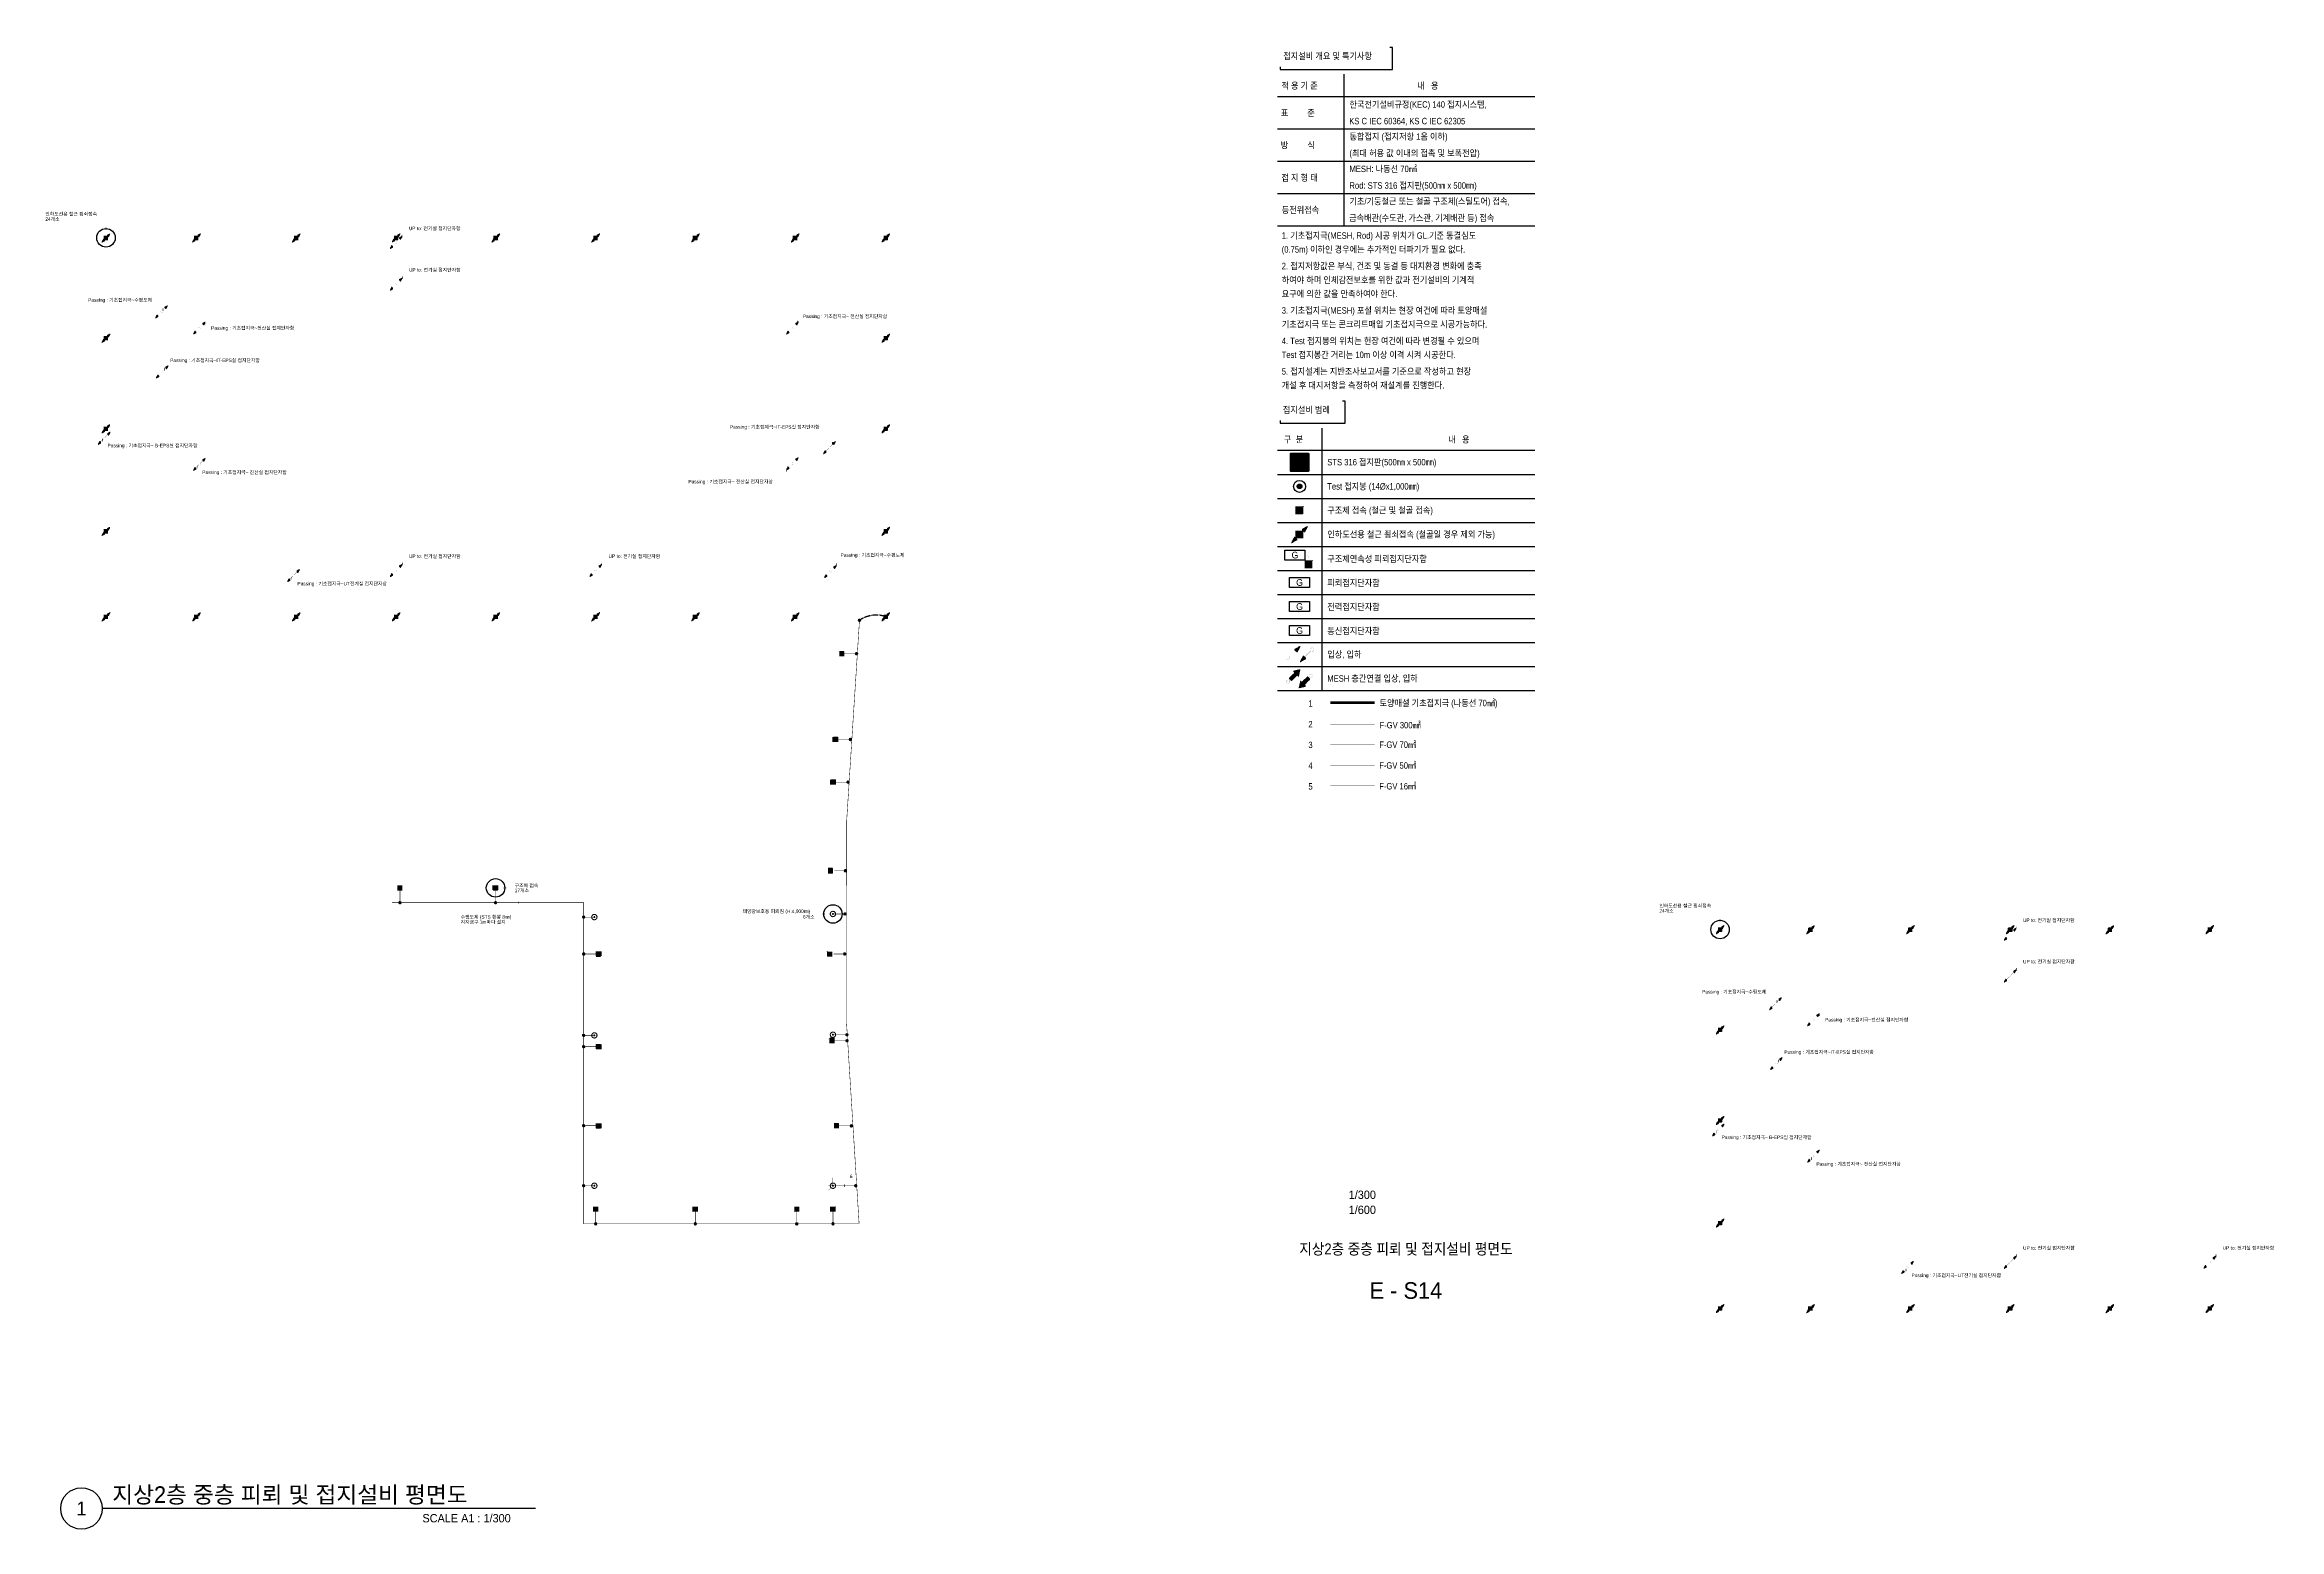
# Model space of a CAD drawing. Header units: millimetres. Extents: x 81900 to 502050, y -708375 to 1238700.
# Drawn here: x 85922 to 327779, y 8850 to 169500 of the extents above; entities that cross this region are included whole.
import ezdxf
from ezdxf.enums import TextEntityAlignment as Align

# ---------------------------------------------------------------- set-up
doc = ezdxf.new("R2010")
doc.units = ezdxf.units.MM
doc.header["$LTSCALE"] = 150
doc.set_wipeout_variables(frame=1)
for name, pattern in [('AM_ISO09W050', [22.5, 12, -1.5, 3, -1.5, 3, -1.5]), ('C2', [18.5, 13.5, -2, 1, -2]), ('HID', [2.3, 1.5, -0.8]), ('HIDDEN', [0.375, 0.25, -0.125])]:
    doc.linetypes.add(name, pattern=pattern)
doc.layers.get('0').update_dxf_attribs({"lineweight": 0})
for name, color, linetype in [('------99 Grounding and Lightning', 3, 'Continuous'), ('------99 Grounding and Lightning_Roof', 2, 'Continuous'), ('------99 Grounding_Grounding Terminal Board_E', 3, 'Continuous'), ('------99 Grounding_Grounding Terminal Board_T', 2, 'Continuous'), ('------99 Grounding_Mesh', 6, 'Continuous'), ('-----09 E-WIRE-GV', 2, 'Continuous'), ('-----20 General Symbol', 3, 'Continuous'), ('-----29 Cable Schedule', 1, 'Continuous'), ('-----29 Indicator', 1, 'Continuous'), ('-----30 Text', 2, 'Continuous'), ('-----41 Drawing Title', 2, 'Continuous'), ('-----42 Drawing Number', 2, 'Continuous'), ('-----43 Drawing Scale', 3, 'Continuous')]:
    doc.layers.add(name, color=color, linetype=linetype)
doc.styles.add('ELEC', font='')
doc.styles.get('ELEC').set_extended_font_data('Dotum')
pattern_1 = [(180, (845852.563, 610254.6404), (-1e-14, -6.25), [])]

# ---------------------------------------------------------------- blocks, each defined once
blk = doc.blocks.new('구조체접속')
h = blk.add_hatch()
h.set_pattern_fill('ANGLE', color=1, scale=200)
h.set_pattern_definition([(0, (0, 0), (0, 55), [40, -15]), (90, (0, 0), (-55, 3e-15), [40, -15])])
h.paths.add_polyline_path([(168, 168), (-168, 168), (-168, -168), (168, -168)])
at = {"color": 1}
for p, q in [((166, 168), (168, 166)), ((-168, -166), (-166, -168))]:
    blk.add_line(p, q, dxfattribs=at)
at = {"color": 1, "const_width": 2}
blk.add_lwpolyline([(168, 168), (-168, 168), (-168, -168), (168, -168)], close=True, dxfattribs=at)
blk = doc.blocks.new("'인하도선용 수직철근 또는 철골")
h = blk.add_hatch()
h.set_pattern_fill('ANSI31', color=256, scale=50, angle=135)
h.set_pattern_definition(pattern_1)
h.paths.add_polyline_path([(291, 293), (180, 89), (88, 181)])
h = blk.add_hatch()
h.set_pattern_fill('ANSI31', color=256, scale=50, angle=135)
h.set_pattern_definition(pattern_1)
h.paths.add_polyline_path([(-291, -293), (-180, -89), (-88, -181)])
at = {"const_width": 3.93}
for points in [[(293, 293), (181, 88), (88, 181), (293, 293)], [(-293, -293), (-181, -88), (-88, -181), (-293, -293)]]:
    blk.add_lwpolyline(points, dxfattribs=at)
at = {"xscale": 0.8, "yscale": 0.8, "zscale": 0.8}
blk.add_blockref('구조체접속', (0, 0), dxfattribs=at)
blk = doc.blocks.new('입상입하1')
h = blk.add_hatch()
h.set_pattern_fill('ANSI31', color=256, scale=50, angle=135)
h.set_pattern_definition([(180, (845993.8846, 610394.13), (-1e-14, -6.25), [])])
h.paths.add_polyline_path([(432, 432), (321, 228), (229, 321)])
at = {"const_width": 3.93}
blk.add_lwpolyline([(0, 61, -1), (0, -61, -1), (0, 61)], format="xyb", dxfattribs=at)
for points in [[(43, 43), (275, 275)], [(434, 433), (322, 227), (229, 321), (434, 433)]]:
    blk.add_lwpolyline(points, dxfattribs=at)
blk = doc.blocks.new('접속점 (본딩)')
h = blk.add_hatch(color=256)
h.dxf.hatch_style = 1
h.paths.add_polyline_path([(125, 0, 1), (-125, 0, 1)])
at = {"const_width": 2}
for points in [[(125, 0, 1), (-125, 0)], [(125, 0, -1), (-125, 0)]]:
    blk.add_lwpolyline(points, format="xyb", dxfattribs=at)
blk = doc.blocks.new('피뢰침')
h = blk.add_hatch(color=256)
h.dxf.hatch_style = 1
h.paths.add_polyline_path([(-231, 0, 1), (231, 0, 1)])
h.paths.add_polyline_path([(155, 0, -1), (-155, 0, -1)], flags=16)
h.paths.add_polyline_path([(74, 0, -1), (-74, 0, -1)], flags=0)
h = blk.add_hatch(color=256)
h.dxf.hatch_style = 1
h.paths.add_polyline_path([(74, 0, 1), (-74, 0, 1)])
at = {"const_width": 2}
for points in [[(231, 0, 1), (-231, 0)], [(-231, 0, 1), (231, 0)], [(155, 0, 1), (-155, 0)], [(-155, 0, 1), (155, 0)], [(74, 0, 1), (-74, 0)], [(-74, 0, 1), (74, 0)]]:
    blk.add_lwpolyline(points, format="xyb", dxfattribs=at)
for points in [[(0, 231), (0, 461)], [(-163, -163), (-326, -326)], [(163, -163), (326, -326)]]:
    blk.add_lwpolyline(points, dxfattribs=at)
blk = doc.blocks.new('STS 316 접지판')
blk.add_wipeout([(-254, -276), (-270, -270), (-276, -254), (-276, 254), (-270, 270), (-254, 276), (254, 276), (270, 270), (276, 254), (276, -254), (270, -270), (254, -276)])
h = blk.add_hatch(color=256)
h.dxf.hatch_style = 1
h.set_gradient(color1=(132, 132, 132), color2=(214, 214, 214), tint=1, name='SPHERICAL')
edge = h.paths.add_edge_path()
edge.add_line((-254, 276), (254, 276))
edge.add_arc((254, 254), 22.1, 0, 90, ccw=False)
edge.add_line((276, 254), (276, -254))
edge.add_arc((254, -254), 22.1, 270, 360, ccw=False)
edge.add_line((254, -276), (-254, -276))
edge.add_arc((-254, -254), 22.1, 180, 270, ccw=False)
edge.add_line((-276, -254), (-276, 254))
edge.add_arc((-254, 254), 22.1, 90, 180, ccw=False)
h.paths.add_polyline_path([(-169, 221), (169, 221, -0.668179), (173, 212), (-165, 212, -1.496606)], flags=16)
h.paths.add_polyline_path([(221, 169), (221, -169, -0.668179), (212, -173), (212, 165, -1.496606)], flags=16)
h.paths.add_polyline_path([(-173, -212), (165, -212, -1.496606), (169, -221), (-169, -221, -0.668179)], flags=16)
h.paths.add_polyline_path([(-221, 169, 0.022626), (-52, 0, 1.473564), (-43, 4, 0.045564)], flags=16)
h = blk.add_hatch(color=256)
h.set_gradient(color1=(255, 255, 255), tint=1, name='SPHERICAL')
edge = h.paths.add_edge_path()
edge.add_arc((-232, 232), 22.1, 0, 360)
edge = h.paths.add_edge_path()
edge.add_arc((-78, 249), 16.6, 0, 360)
edge = h.paths.add_edge_path()
edge.add_arc((78, 249), 16.6, 0, 360)
edge = h.paths.add_edge_path()
edge.add_arc((232, 232), 22.1, 0, 360)
edge = h.paths.add_edge_path()
edge.add_arc((249, -77), 16.6, 0, 360)
edge = h.paths.add_edge_path()
edge.add_arc((249, 77), 16.6, 0, 360)
edge = h.paths.add_edge_path()
edge.add_arc((-78, -249), 16.6, 0, 360)
edge = h.paths.add_edge_path()
edge.add_arc((78, -249), 16.6, 0, 360)
edge = h.paths.add_edge_path()
edge.add_arc((232, -232), 22.1, 0, 360)
edge = h.paths.add_edge_path()
edge.add_arc((-232, -232), 22.1, 0, 360)
edge = h.paths.add_edge_path()
edge.add_arc((-249, -77), 16.6, 0, 360)
edge = h.paths.add_edge_path()
edge.add_arc((-249, 77), 16.6, 0, 360)
edge = h.paths.add_edge_path()
edge.add_arc((0, 0), 22.1, 0, 360)
h = blk.add_hatch(color=256)
h.set_gradient(color1=(255, 255, 255), tint=1, name='SPHERICAL')
edge = h.paths.add_edge_path()
edge.add_arc((-249, -77), 16.6, 0, 360)
edge = h.paths.add_edge_path()
edge.add_arc((-249, 77), 16.6, 0, 360)
edge = h.paths.add_edge_path()
edge.add_arc((-232, 232), 22.1, 0, 360)
edge = h.paths.add_edge_path()
edge.add_arc((-78, 249), 16.6, 0, 360)
edge = h.paths.add_edge_path()
edge.add_arc((78, 249), 16.6, 0, 360)
edge = h.paths.add_edge_path()
edge.add_arc((0, 0), 22.1, 0, 360)
edge = h.paths.add_edge_path()
edge.add_arc((232, 232), 22.1, 0, 360)
h = blk.add_hatch(color=256)
h.set_gradient(color1=(132, 132, 132), one_color=1, tint=1, name='SPHERICAL')
edge = h.paths.add_edge_path()
edge.add_arc((0, 0), 22.1, 0, 360)
for points in [[(-254, 276), (254, 276, -0.414214), (276, 254), (276, -254, -0.414214), (254, -276), (-254, -276, -0.414214), (-276, -254), (-276, 254, -0.414214), (-254, 276, 0.033225)], [(-221, -169), (-221, 169, -0.668179), (-212, 173), (-43, 4, -0.414214), (-43, -4), (-212, -173, -0.668179), (-221, -169, -0.016281)], [(-169, 221), (169, 221, -0.668179), (173, 212), (4, 43, -0.414214), (-4, 43), (-173, 212, -0.668179), (-169, 221, -0.016281)], [(221, -169), (221, 169, 0.668179), (212, 173), (43, 4, 0.414214), (43, -4), (212, -173, 0.668179), (221, -169, 0.016281)], [(-169, -221), (169, -221, 0.668179), (173, -212), (4, -43, 0.414214), (-4, -43), (-173, -212, 0.668179), (-169, -221, 0.016281)]]:
    blk.add_lwpolyline(points, format="xyb")
for centre, radius in [((-249, 77), 16.6), ((-232, 232), 22.1), ((-78, 249), 16.6), ((0, 0), 22.1), ((78, 249), 16.6), ((232, 232), 22.1), ((249, 77), 16.6), ((-249, -77), 16.6), ((-232, -232), 22.1), ((-78, -249), 16.6), ((78, -249), 16.6), ((232, -232), 22.1), ((249, -77), 16.6)]:
    blk.add_circle(centre, radius)
blk = doc.blocks.new('입상입하2')
h = blk.add_hatch()
h.set_pattern_fill('ANSI31', color=256, scale=100, angle=135)
h.set_pattern_definition([(180, (0, 0), (-2e-14, -12.5), [])])
h.paths.add_polyline_path([(326, 242), (377, 192), (433, 433), (192, 377), (242, 326), (39, 124), (124, 39)])
at = {"const_width": 3.93}
blk.add_lwpolyline([(0, 61, -1), (0, -61, -1), (0, 61)], format="xyb", dxfattribs=at)
blk.add_lwpolyline([(377, 192), (326, 242), (124, 39), (39, 124), (242, 326), (192, 377), (433, 433)], close=True, dxfattribs=at)
blk = doc.blocks.new('A$Cbdca0f5f')
at = {"color": 0}
blk.add_lwpolyline([(-360, -360), (-360, 0), (360, 0), (360, -360)], close=True, dxfattribs=at)
at = {"color": 0, "style": 'ELEC'}
blk.add_text('G', height=240, dxfattribs=at).set_placement((0, -180), align=Align.MIDDLE)
blk = doc.blocks.new('구조체연속성 TEST 단자함')
at = {"const_width": 2}
blk.add_lwpolyline([(491, -200), (491, -100, 0.414214), (391, 0), (360, 0)], format="xyb", dxfattribs=at)
at = {"layer": '------99 Grounding_Grounding Terminal Board_E'}
blk.add_blockref('A$Cbdca0f5f', (0, 180), dxfattribs=at)
at = {"xscale": 0.8, "yscale": 0.8, "zscale": 0.8}
blk.add_blockref('구조체접속', (491, -334), dxfattribs=at)
blk = doc.blocks.new('접지봉')
at = {"linetype": 'HID', "ltscale": 200}
h = blk.add_hatch(color=256, dxfattribs=at)
h.dxf.hatch_style = 1
edge = h.paths.add_edge_path()
edge.add_arc((0, 0), 102, 0, 360)
blk.add_circle((0, 0), 271)
blk.add_circle((0, 0), 102, dxfattribs=at)
blk = doc.blocks.new('A13')
blk.add_lwpolyline([(-300, 0), (-300, 300), (300, 300), (300, 0)], close=True)
at = {"style": 'ELEC'}
blk.add_text('G', height=200, dxfattribs=at).set_placement((0, 150), align=Align.MIDDLE)
blk = doc.blocks.new('A$C8673a4d5')
blk.add_wipeout([(-32961, -46990), (-32961, -49363), (-32661, -49363), (-32661, -49663), (-25624, -49663), (-25624, -47290), (-25924, -47290), (-25924, -46990)]).dxf.layer = '-----29 Cable Schedule'
blk.add_wipeout([(-32961, -50192), (-5100, -50192), (-5100, -90305), (-32961, -90305)]).dxf.layer = '-----29 Cable Schedule'
at = {"layer": '-----29 Cable Schedule'}
blk.add_lwpolyline([(-32661, -49363), (-32661, -49663), (-25624, -49663), (-25624, -47290), (-25924, -47290)], dxfattribs=at)
blk.add_wipeout([(-32961, -46990), (-25924, -46990), (-25924, -49363), (-32961, -49363)]).dxf.layer = '-----29 Cable Schedule'
at = {"layer": '-----30 Text', "style": 'ELEC', "width": 0.9}
blk.add_text('접지설비 범례', height=700, dxfattribs=at).set_placement((-32369, -48206), align=Align.MIDDLE_LEFT)
blk.add_wipeout([(-32961, -50193), (-5100, -50193), (-5100, -90306), (-32961, -90306)]).dxf.layer = '-----29 Cable Schedule'
at = {"layer": '-----09 E-WIRE-GV', "color": 6, "linetype": 'AM_ISO09W050', "ltscale": 0.5, "const_width": 300}
blk.add_lwpolyline([(-27238, -79908), (-22438, -79908)], dxfattribs=at)
at = {"layer": '-----09 E-WIRE-GV', "color": 1, "linetype": 'C2', "ltscale": 0.5, "const_width": 30}
blk.add_lwpolyline([(-27238, -82304), (-22438, -82304)], dxfattribs=at)
at = {"layer": '-----09 E-WIRE-GV', "color": 3, "linetype": 'C2', "ltscale": 0.5, "const_width": 30}
blk.add_lwpolyline([(-27238, -84417), (-22438, -84417)], dxfattribs=at)
at = {"layer": '-----09 E-WIRE-GV', "color": 4, "linetype": 'C2', "ltscale": 0.5, "const_width": 30}
blk.add_lwpolyline([(-27238, -86664), (-22438, -86664)], dxfattribs=at)
at = {"layer": '-----09 E-WIRE-GV', "color": 2, "linetype": 'C2', "ltscale": 0.5, "const_width": 30}
blk.add_lwpolyline([(-27238, -88912), (-22438, -88912)], dxfattribs=at)
at = {"layer": '-----29 Cable Schedule'}
blk.add_line((-28161, -50193), (-28161, -78593), dxfattribs=at)
for points in [[(-32961, -52593), (-5100, -52593)], [(-32961, -55193), (-5100, -55193)], [(-32961, -57793), (-5100, -57793)], [(-32961, -60393), (-5100, -60393)], [(-32961, -62993), (-5100, -62993)], [(-32961, -65593), (-5100, -65593)], [(-32961, -68193), (-5100, -68193)], [(-32961, -70793), (-5100, -70793)], [(-32961, -73393), (-5100, -73393)], [(-32961, -75993), (-5100, -75993)], [(-32961, -78593), (-5100, -78593)]]:
    blk.add_lwpolyline(points, dxfattribs=at)
at = {"layer": '------99 Grounding and Lightning'}
for name, p, xscale, yscale, zscale in [('구조체접속', (-30561, -59093), 2.4, 2.4, 2.4), ("'인하도선용 수직철근 또는 철골", (-30561, -61693), 3, 3, 3), ('구조체연속성 TEST 단자함', (-31062, -63931), 3, 3, 3)]:
    blk.add_blockref(name, p, dxfattribs=dict(at, xscale=xscale, yscale=yscale, zscale=zscale))
at = {"layer": '------99 Grounding_Grounding Terminal Board_E', "xscale": 3, "yscale": 3, "zscale": 3}
for p in [(-30561, -66353), (-30561, -68953)]:
    blk.add_blockref('A$Cbdca0f5f', p, dxfattribs=at)
at = {"layer": '------99 Grounding_Grounding Terminal Board_T', "xscale": 3.6, "yscale": 3.6, "zscale": 3.6}
blk.add_blockref('A13', (-30561, -72633), dxfattribs=at)
at = {"layer": '-----20 General Symbol', "xscale": 3, "yscale": 3, "zscale": 3}
for name, p in [('입상입하1', (-31786, -75095)), ('입상입하2', (-31798, -77616))]:
    blk.add_blockref(name, p, dxfattribs=at)
at = {"layer": '-----20 General Symbol', "xscale": 3, "yscale": 3, "zscale": 3, "rotation": 179.9999999997969}
for name, p in [('입상입하1', (-29184, -74140)), ('입상입하2', (-29324, -76969))]:
    blk.add_blockref(name, p, dxfattribs=at)
at = {"layer": '-----30 Text', "style": 'ELEC', "width": 0.9}
for s, p in [('내   용', (-14473, -51422)), ('STS 316 접지판(500㎜ x 500㎜)', (-27561, -53875)), ('Test 접지봉 (14Øx1,000㎜)', (-27561, -56493)), ('구조체 접속 (철근 및 철골 접속)', (-27561, -59083)), ('인하도선용 철근 죔쇠접속 (철골일 경우 제외 가능)', (-27561, -61683)), ('구조체연속성 피뢰접지단자함', (-27561, -64331)), ('피뢰접지단자함', (-27561, -66931)), ('전력접지단자함', (-27561, -69531)), ('통신접지단자함', (-27561, -72131)), ('입상, 입하', (-27561, -74675)), ('MESH 층간연결 입상, 입하', (-27561, -77275)), ('토양매설 기초접지극 (나동선 70㎟)', (-21904, -79938)), ('F-GV 300㎟ ', (-21904, -82333)), ('F-GV 70㎟', (-21940, -84447)), ('F-GV 50㎟', (-21940, -86694)), ('F-GV 16㎟', (-21940, -88941))]:
    blk.add_text(s, height=700, dxfattribs=at).set_placement(p, align=Align.MIDDLE_LEFT)
blk.add_wipeout([(-32961, -11903), (-5100, -11903), (-5100, -46690), (-32961, -46690)]).dxf.layer = '-----29 Cable Schedule'
at = {"layer": '------99 Grounding_Mesh', "xscale": 3.6, "yscale": 3.6, "zscale": 3.6}
blk.add_blockref('STS 316 접지판', (-30561, -53893), dxfattribs=at)
for points, layer in [([(-32961, -11903), (-5100, -11903), (-5100, -46690), (-32961, -46690)], '-----29 Cable Schedule'), ([(-30090, -82689), (-30090, -81716), (-29247, -81229), (-28404, -81716), (-28404, -82689), (-29247, -83176)], '-----29 Indicator'), ([(-30090, -89431), (-30090, -88457), (-29247, -87970), (-28404, -88457), (-28404, -89431), (-29247, -89917)], '-----29 Indicator')]:
    blk.add_wipeout(points).dxf.layer = layer
at = {"layer": '-----29 Cable Schedule'}
for points in [[(-32961, -14303), (-5100, -14303)], [(-32961, -17803), (-5100, -17803)], [(-32961, -21303), (-5100, -21303)], [(-32961, -24803), (-5100, -24803)], [(-32961, -28303), (-5100, -28303)]]:
    blk.add_lwpolyline(points, dxfattribs=at)
at = {"layer": '------99 Grounding and Lightning', "xscale": 2.4, "yscale": 2.4, "zscale": 2.4}
blk.add_blockref('접지봉', (-30561, -56493), dxfattribs=at)
at = {"layer": '-----30 Text', "style": 'ELEC', "width": 0.9}
for s, p in [('적 용 기 준', (-32525, -13133)), ('내   용', (-17834, -13133)), ('표         준', (-32594, -16073)), ('한국전기설비규정(KEC) 140 접지시스템,', (-25161, -15165)), ('KS C IEC 60364, KS C IEC 62305', (-25182, -16965)), ('방         식', (-32594, -19573)), ('통합접지 (접지저항 1옴 이하)', (-25161, -18636)), ('(최대 허용 값 이내의 접촉 및 보폭전압)', (-25161, -20436)), ('MESH: 나동선 70㎟', (-25161, -22136)), ('접 지 형 태', (-32525, -23091)), ('Rod: STS 316 접지판(500㎜ x 500㎜)', (-25161, -23936)), ('등전위접속', (-32491, -26583)), ('기초/기둥철근 또는 철골 구조체(스틸도어) 접속,', (-25161, -25644)), ('1. 기초접지극(MESH, Rod) 시공 위치가 GL.기준 동결심도', (-32491, -29353)), ('금속배관(수도관, 가스관, 기계배관 등) 접속', (-25197, -27444)), ('(0.75m) 이하인 경우에는 추가적인 터파기가 필요 없다.', (-32491, -30853)), ('하여야 하며 인체감전보호를 위한 값과 전기설비의 기계적 ', (-32491, -34153)), ('2. 접지저항값은 부식, 건조 및 동결 등 대지환경 변화에 충족', (-32491, -32653)), ('요구에 의한 값을 만족하여야 한다.', (-32491, -35653)), ('3. 기초접지극(MESH) 포설 위치는 현장 여건에 따라 토양매설', (-32491, -37453)), ('기초접지극 또는 콘크리트매입 기초접지극으로 시공가능하다.', (-32491, -38953)), ('4. Test 접지봉의 위치는 현장 여건에 따라 변경될 수 있으며', (-32491, -40753)), ('Test 접지봉간 거리는 10m 이상 이격 시켜 시공한다.', (-32491, -42253)), ('5. 접지설계는 지반조사보고서를 기준으로 작성하고 현장 ', (-32491, -44053)), ('개설 후 대지저항을 측정하여 재설계를 진행한다.', (-32491, -45553)), ('구  분', (-32253, -51408))]:
    blk.add_text(s, height=700, dxfattribs=at).set_placement(p, align=Align.MIDDLE_LEFT)
for points, layer in [([(-32961, -8700), (-32961, -11074), (-32661, -11074), (-32661, -11374), (-20506, -11374), (-20506, -9000), (-20806, -9000), (-20806, -8700)], '-----29 Cable Schedule'), ([(-30090, -80442), (-30090, -79468), (-29247, -78982), (-28404, -79468), (-28404, -80442), (-29247, -80929)], '-----29 Indicator'), ([(-30090, -87183), (-30090, -86210), (-29247, -85723), (-28404, -86210), (-28404, -87183), (-29247, -87670)], '-----29 Indicator')]:
    blk.add_wipeout(points).dxf.layer = layer
at = {"layer": '-----29 Cable Schedule'}
blk.add_lwpolyline([(-32661, -11074), (-32661, -11374), (-20506, -11374), (-20506, -9000), (-20806, -9000)], dxfattribs=at)
at = {"layer": '-----30 Text', "style": 'ELEC', "width": 0.9}
for s, p in [('1', (-29603, -79979)), ('5', (-29603, -88960))]:
    blk.add_text(s, height=700, dxfattribs=at).set_placement(p, align=Align.MIDDLE_LEFT)
blk.add_wipeout([(-30090, -84936), (-30090, -83963), (-29247, -83476), (-28404, -83963), (-28404, -84936), (-29247, -85423)]).dxf.layer = '-----29 Indicator'
for s, p in [('2', (-29603, -82226)), ('3', (-29603, -84465)), ('4', (-29603, -86713))]:
    blk.add_text(s, height=700, dxfattribs=at).set_placement(p, align=Align.MIDDLE_LEFT)
blk.add_wipeout([(-32961, -8700), (-20806, -8700), (-20806, -11074), (-32961, -11074)]).dxf.layer = '-----29 Cable Schedule'
at = {"layer": '-----29 Cable Schedule'}
blk.add_lwpolyline([(-25761, -11903), (-25761, -28303)], dxfattribs=at)
at = {"layer": '-----30 Text', "style": 'ELEC', "width": 0.9}
blk.add_text('접지설비 개요 및 특기사항', height=700, dxfattribs=at).set_placement((-32331, -9925), align=Align.MIDDLE_LEFT)

msp = doc.modelspace()

# ---------------------------------------------------------------- linework, layer by layer
at = {"layer": '------99 Grounding and Lightning_Roof', "color": 2, "linetype": 'HIDDEN', "ltscale": 10, "const_width": 50}
msp.add_lwpolyline([(123504, 76655), (144254, 76655), (144254, 41905), (174069, 41905, -0.0474366), (174109, 107215)], format="xyb", dxfattribs=at)
at = {"layer": '-----09 E-WIRE-GV', "color": 4, "linetype": 'C2', "ltscale": 0.1, "const_width": 50}
for points in [[(173790, 103596), (172439, 103596)], [(173118, 94320), (171767, 94320)], [(124373, 76655), (124373, 78006)], [(134719, 76655), (134719, 78006)], [(144254, 71105), (145605, 71105)], [(144254, 61073), (145605, 61073)], [(144254, 52525), (145605, 52525)], [(145559, 41905), (145559, 43256)], [(156341, 41905), (156341, 43256)], [(167319, 41905), (167319, 43256)], [(171243, 41905), (171243, 43256)]]:
    msp.add_lwpolyline(points, dxfattribs=at)
at = {"layer": '-----09 E-WIRE-GV', "color": 4, "linetype": 'C2', "ltscale": 0.1, "const_width": 50, "elevation": 0}
for points in [[(172873, 89705), (171522, 89705)], [(172577, 80105), (171377, 80105)], [(172512, 71105), (171312, 71105)], [(172758, 61717), (171407, 61717)], [(173224, 52505), (171873, 52505)]]:
    msp.add_lwpolyline(points, dxfattribs=at)
at = {"layer": '-----09 E-WIRE-GV', "color": 4, "linetype": 'C2', "ltscale": 0.3, "const_width": 50, "elevation": 45079}
for points in [[(145414, 75097), (144254, 75097)], [(171234, 75437), (172541, 75437)], [(145414, 62297), (144254, 62297)], [(171234, 62365), (172748, 62365)], [(145414, 46025), (144254, 46025)], [(171234, 46025), (173705, 46025)]]:
    msp.add_lwpolyline(points, dxfattribs=at)
at = {"layer": '-----09 E-WIRE-GV', "linetype": 'C2', "const_width": 50, "elevation": 45079}
msp.add_lwpolyline([(170734, 46025), (171234, 46025), (171234, 46912)], dxfattribs=at)
at = {"layer": '-----09 E-WIRE-GV', "color": 4, "linetype": 'C2', "ltscale": 0.3}
msp.add_arc((175929, 104523), 3249, 71.68512, 124.08414, dxfattribs=at)
at = {"layer": '-----29 Indicator', "elevation": 0}
for points in [[(98339, 141844, 0, 0, 0), (98723, 141844, 0, 0, 0), (98723, 140981, 64.2, 64.2, 0), (98723, 140681, 0, 0, 0)], [(273035, 66989, 0, 0, 0), (273420, 66989, 0, 0, 0), (273420, 66126, 64.2, 64.2, 0), (273420, 65826, 0, 0, 0)]]:
    msp.add_lwpolyline(points, format="xyseb", dxfattribs=at)
at = {"layer": '-----29 Indicator'}
msp.add_circle((134719, 78258), 1000, dxfattribs=at)
at = {"layer": '-----41 Drawing Title', "color": 7}
msp.add_line((139047, 11100), (92153, 11100), dxfattribs=at)
msp.add_circle((89903, 11100), 2250, dxfattribs=at)

# ---------------------------------------------------------------- block references
at = {"layer": '------99 Grounding and Lightning', "xscale": 1.5, "yscale": 1.5, "zscale": 1.5}
for name, p in [("'인하도선용 수직철근 또는 철골", (92557, 148602)), ("'인하도선용 수직철근 또는 철골", (102354, 148605)), ("'인하도선용 수직철근 또는 철골", (113154, 148605)), ("'인하도선용 수직철근 또는 철골", (123954, 148605)), ("'인하도선용 수직철근 또는 철골", (134754, 148605)), ("'인하도선용 수직철근 또는 철골", (145554, 148605)), ("'인하도선용 수직철근 또는 철골", (156354, 148605)), ("'인하도선용 수직철근 또는 철골", (167154, 148605)), ("'인하도선용 수직철근 또는 철골", (176950, 148602)), ("'인하도선용 수직철근 또는 철골", (92557, 137758)), ("'인하도선용 수직철근 또는 철골", (176957, 137758)), ("'인하도선용 수직철근 또는 철골", (92554, 127955)), ("'인하도선용 수직철근 또는 철골", (176954, 127955)), ("'인하도선용 수직철근 또는 철골", (92557, 116858)), ("'인하도선용 수직철근 또는 철골", (176957, 116858)), ("'인하도선용 수직철근 또는 철골", (92557, 107608)), ("'인하도선용 수직철근 또는 철골", (102354, 107605)), ("'인하도선용 수직철근 또는 철골", (113154, 107608)), ("'인하도선용 수직철근 또는 철골", (123954, 107608)), ("'인하도선용 수직철근 또는 철골", (134754, 107608)), ("'인하도선용 수직철근 또는 철골", (145554, 107608)), ("'인하도선용 수직철근 또는 철골", (156354, 107605)), ("'인하도선용 수직철근 또는 철골", (167154, 107605)), ("'인하도선용 수직철근 또는 철골", (176950, 107608)), ('구조체접속', (124373, 78258)), ('구조체접속', (134719, 78258)), ('접속점 (본딩)', (124373, 76655)), ('접속점 (본딩)', (134719, 76655)), ('피뢰침', (145414, 75097, 45079)), ("'인하도선용 수직철근 또는 철골", (267253, 73747)), ("'인하도선용 수직철근 또는 철골", (277050, 73750)), ("'인하도선용 수직철근 또는 철골", (287850, 73750)), ("'인하도선용 수직철근 또는 철골", (298650, 73750)), ("'인하도선용 수직철근 또는 철골", (309450, 73750)), ("'인하도선용 수직철근 또는 철골", (320250, 73750)), ('피뢰침', (145414, 62297, 45079)), ('피뢰침', (171234, 62365, 45079)), ("'인하도선용 수직철근 또는 철골", (267253, 62903)), ("'인하도선용 수직철근 또는 철골", (267250, 53100)), ('피뢰침', (145414, 46025, 45079)), ('피뢰침', (171234, 46025, 45079)), ('구조체접속', (145559, 43508)), ('구조체접속', (156341, 43508)), ('구조체접속', (167319, 43508)), ('구조체접속', (171243, 43508)), ('접속점 (본딩)', (145559, 41905)), ('접속점 (본딩)', (156341, 41905)), ('접속점 (본딩)', (167319, 41905)), ('접속점 (본딩)', (171243, 41905)), ("'인하도선용 수직철근 또는 철골", (267253, 42003)), ("'인하도선용 수직철근 또는 철골", (267253, 32753)), ("'인하도선용 수직철근 또는 철골", (277050, 32750)), ("'인하도선용 수직철근 또는 철골", (287850, 32753)), ("'인하도선용 수직철근 또는 철골", (298650, 32753)), ("'인하도선용 수직철근 또는 철골", (309450, 32753)), ("'인하도선용 수직철근 또는 철골", (320250, 32753))]:
    msp.add_blockref(name, p, dxfattribs=at)
for name, p, rotation in [('접속점 (본딩)', (174109, 107215), 89.99999999999999), ('구조체접속', (172187, 103596), 89.99999999999999), ('접속점 (본딩)', (173790, 103596), 89.99999999999999), ('구조체접속', (171515, 94320), 89.99999999999999), ('접속점 (본딩)', (173118, 94320), 89.99999999999999), ('구조체접속', (171270, 89705), 89.99999999999999), ('접속점 (본딩)', (172873, 89705), 89.99999999999999), ('구조체접속', (170974, 80105), 89.99999999999999), ('접속점 (본딩)', (172577, 80105), 89.99999999999999), ('접속점 (본딩)', (144254, 75097, 45079), 270), ('접속점 (본딩)', (172541, 75437, 45079), 270), ('접속점 (본딩)', (144254, 71105), 270), ('구조체접속', (145857, 71105), 270), ('구조체접속', (170909, 71105), 89.99999999999999), ('접속점 (본딩)', (172512, 71105), 89.99999999999999), ('접속점 (본딩)', (144254, 62297, 45079), 270), ('접속점 (본딩)', (144254, 61073), 270), ('구조체접속', (145857, 61073), 270), ('구조체접속', (171155, 61717), 89.99999999999999), ('접속점 (본딩)', (172748, 62365, 45079), 270), ('접속점 (본딩)', (172758, 61717), 89.99999999999999), ('접속점 (본딩)', (144254, 52525), 270), ('구조체접속', (145857, 52525), 270), ('구조체접속', (171621, 52505), 89.99999999999999), ('접속점 (본딩)', (173224, 52505), 89.99999999999999), ('접속점 (본딩)', (144254, 46025, 45079), 270), ('접속점 (본딩)', (173705, 46025, 45079), 270)]:
    msp.add_blockref(name, p, dxfattribs=dict(at, rotation=rotation))
at = {"layer": '------99 Grounding and Lightning', "linetype": 'C2', "ltscale": 0.3, "xscale": 1.5, "yscale": 1.5, "zscale": 1.5}
msp.add_blockref('피뢰침', (171234, 75437), dxfattribs=at)
at = {"layer": '-----20 General Symbol', "xscale": 1.5, "yscale": 1.5, "zscale": 1.5, "rotation": 180}
for p in [(123954, 148113), (123954, 143597), (98557, 140602), (102662, 138855), (166846, 138855), (98646, 134116), (92362, 126925), (170862, 125915), (102662, 124097), (166846, 124163), (112849, 112062), (145554, 112613), (170957, 112499), (298650, 73258), (298650, 68742), (273253, 65747), (277358, 64000), (273342, 59261), (267058, 52070), (277358, 49242), (287545, 37207), (320250, 37758)]:
    msp.add_blockref('입상입하1', p, dxfattribs=at)
at = {"layer": '-----20 General Symbol', "xscale": 1.5, "yscale": 1.5, "zscale": 1.5}
for p in [(123954, 148113), (123954, 143597), (98557, 140602), (102662, 138855), (166846, 138855), (98646, 134116), (92362, 126925), (170862, 125915), (102662, 124097), (166846, 124163), (112849, 112062), (145554, 112613), (170957, 112502), (298650, 73258), (298650, 68742), (273253, 65747), (277358, 64000), (273342, 59261), (267058, 52070), (277358, 49242), (287545, 37207), (320250, 37758)]:
    msp.add_blockref('입상입하1', p, dxfattribs=at)
at = {"layer": '-----29 Cable Schedule'}
msp.add_blockref('A$C8673a4d5', (252300, 178200), dxfattribs=at)

# ---------------------------------------------------------------- texts
at = {"layer": '-----41 Drawing Title', "style": 'ELEC', "width": 0.9}
msp.add_text('지상2층 중층 피뢰 및 접지설비 평면도', height=1200, dxfattribs=at).set_placement((233250, 39190), align=Align.MIDDLE_CENTER)
at = {"layer": '-----41 Drawing Title', "color": 2, "style": 'ELEC'}
msp.add_text('지상2층 중층 피뢰 및 접지설비 평면도', height=1800, dxfattribs=at).set_placement((93233, 11700))
at = {"layer": '-----41 Drawing Title', "color": 7, "style": 'ELEC'}
msp.add_text('1', height=1500, dxfattribs=at).set_placement((89903, 11100), align=Align.MIDDLE)
at = {"layer": '-----41 Drawing Title', "style": 'ELEC'}
msp.add_text('SCALE A1 : 1/300', height=900, dxfattribs=at).set_placement((136362, 9600), align=Align.RIGHT)
at = {"layer": '-----42 Drawing Number', "style": 'ELEC'}
msp.add_text('E - S14', height=1800, dxfattribs=at).set_placement((233250, 34690), align=Align.MIDDLE_CENTER)
at = {"layer": '-----43 Drawing Scale', "style": 'ELEC'}
for s, p in [('1/300', (227060, 44600)), ('1/600', (227060, 42970))]:
    msp.add_text(s, height=900, dxfattribs=at).set_placement(p)

# ---------------------------------------------------------------- wipeouts: each hides what was drawn before it
for points in [[(85922, 151547), (92172, 151547), (92172, 150297), (85922, 150297)], [(260619, 76692), (266869, 76692), (266869, 75442), (260619, 75442)]]:
    msp.add_wipeout(points).dxf.layer = '-----29 Indicator'

# ---------------------------------------------------------------- next in the draw order: linework, layer by layer
at = {"layer": '-----29 Indicator', "elevation": 0}
for points in [[(92172, 150909, 0, 0, 0), (92557, 150909, 0, 0, 0), (92557, 149752, 64.2, 64.2, 0), (92557, 149452, 0, 0, 0)], [(266869, 76054, 0, 0, 0), (267253, 76054, 0, 0, 0), (267253, 74897, 64.2, 64.2, 0), (267253, 74597, 0, 0, 0)]]:
    msp.add_lwpolyline(points, format="xyseb", dxfattribs=at)
at = {"layer": '-----29 Indicator'}
for centre in [(92557, 148602), (267253, 73747)]:
    msp.add_circle(centre, 1000, dxfattribs=at)

# ---------------------------------------------------------------- next in the draw order: texts
at = {"layer": '-----30 Text', "style": 'ELEC'}
for s, p in [('24개소', (85990, 150627)), ('인하도선용 철근 죔쇠접속', (85990, 151185)), ('24개소', (260686, 75772)), ('인하도선용 철근 죔쇠접속', (260686, 76330))]:
    msp.add_text(s, height=375, dxfattribs=at).set_placement(p, align=Align.MIDDLE_LEFT)

# ---------------------------------------------------------------- next in the draw order: wipeouts: each hides what was drawn before it
for points in [[(125268, 149967), (131464, 149967), (131464, 149217), (125268, 149217)], [(125287, 145485), (131483, 145485), (131483, 144735), (125287, 144735)], [(90565, 142219), (98339, 142219), (98339, 141469), (90565, 141469)], [(167909, 140471), (178132, 140471), (178132, 139721), (167909, 139721)], [(103774, 139226), (113835, 139226), (113835, 138476), (103774, 138476)], [(99389, 135730), (110092, 135730), (110092, 134980), (99389, 134980)], [(159967, 128518), (170670, 128518), (170670, 127768), (159967, 127768)], [(92659, 126488), (103362, 126488), (103362, 125738), (92659, 125738)], [(102915, 123599), (113137, 123599), (113137, 122849), (102915, 122849)], [(155528, 122580), (165751, 122580), (165751, 121830), (155528, 121830)], [(146887, 114501), (153083, 114501), (153083, 113751), (146887, 113751)], [(171993, 114618), (179717, 114618), (179717, 113868), (171993, 113868)], [(113158, 111543), (123863, 111543), (123863, 110793), (113158, 110793)], [(136732, 78825), (139644, 78825), (139644, 77691), (136732, 77691)], [(130861, 75449), (136785, 75449), (136785, 74262), (130861, 74262)], [(169427, 76081), (161315, 76081), (161315, 74794), (169427, 74794)], [(299965, 75112), (306160, 75112), (306160, 74362), (299965, 74362)], [(299984, 70630), (306179, 70630), (306179, 69880), (299984, 69880)], [(265262, 67364), (273035, 67364), (273035, 66614), (265262, 66614)], [(278471, 64371), (288531, 64371), (288531, 63621), (278471, 63621)], [(274085, 60875), (284788, 60875), (284788, 60125), (274085, 60125)], [(267356, 51633), (278059, 51633), (278059, 50883), (267356, 50883)], [(277611, 48744), (287834, 48744), (287834, 47994), (277611, 47994)], [(321584, 39646), (327779, 39646), (327779, 38896), (321584, 38896)], [(287855, 36688), (298559, 36688), (298559, 35938), (287855, 35938)]]:
    msp.add_wipeout(points).dxf.layer = '-----29 Indicator'
msp.add_wipeout([(172861, 46840), (172861, 47245), (173213, 47448), (173564, 47245), (173564, 46840), (173213, 46637)]).translate(0, 0, 45079).dxf.layer = '-----29 Indicator'

# ---------------------------------------------------------------- next in the draw order: linework, layer by layer
at = {"layer": '-----29 Indicator'}
for points in [[(125269, 149592, 0, 0, 0), (124604, 149592, 0, 0, 0), (124604, 148913, 64.2, 64.2, 0), (124604, 148612, 0, 0, 0)], [(125287, 145110, 0, 0, 0), (124623, 145110, 0, 0, 0), (124623, 144431, 64.2, 64.2, 0), (124623, 144131, 0, 0, 0)], [(167909, 140096, 0, 0, 0), (167420, 140096, 0, 0, 0), (167420, 139646, 64.2, 64.2, 0), (167420, 139346, 0, 0, 0)], [(99389, 135355, 0, 0, 0), (98900, 135355, 0, 0, 0), (98900, 134539, 64.2, 64.2, 0), (98900, 134238, 0, 0, 0)], [(92659, 126113, 0, 0, 0), (92170, 126113, 0, 0, 0), (92170, 126562, 64.2, 64.2, 0), (92170, 126863, 0, 0, 0)], [(170670, 128143, 0, 0, 0), (171159, 128143, 0, 0, 0), (171159, 126511, 64.2, 64.2, 0), (171159, 126210, 0, 0, 0)], [(102915, 123224, 0, 0, 0), (102426, 123224, 0, 0, 0), (102426, 123674, 64.2, 64.2, 0), (102426, 123974, 0, 0, 0)], [(165751, 122205, 0, 0, 0), (166240, 122205, 0, 0, 0), (166240, 123308, 64.2, 64.2, 0), (166240, 123609, 0, 0, 0)], [(146887, 114126, 0, 0, 0), (146223, 114126, 0, 0, 0), (146223, 113447, 64.2, 64.2, 0), (146223, 113147, 0, 0, 0)], [(113158, 111168, 0, 0, 0), (112669, 111168, 0, 0, 0), (112669, 111618, 64.2, 64.2, 0), (112669, 111918, 0, 0, 0)], [(136732, 78258, 0, 0, 0), (135869, 78258, 64.2, 64.2, 0), (135568, 78258, 0, 0, 0)], [(136785, 74856, 0, 0, 0), (137170, 74856, 0, 0, 0), (137170, 76505, 64.2, 64.2, 0), (137170, 76805, 0, 0, 0)], [(169427, 75437, 0, 0, 0), (170083, 75437, 64.2, 64.2, 0), (170384, 75437, 0, 0, 0)], [(299965, 74737, 0, 0, 0), (299301, 74737, 0, 0, 0), (299301, 74058, 64.2, 64.2, 0), (299301, 73757, 0, 0, 0)], [(299984, 70255, 0, 0, 0), (299319, 70255, 0, 0, 0), (299319, 69576, 64.2, 64.2, 0), (299319, 69276, 0, 0, 0)], [(274085, 60500, 0, 0, 0), (273596, 60500, 0, 0, 0), (273596, 59684, 64.2, 64.2, 0), (273596, 59383, 0, 0, 0)], [(267356, 51258, 0, 0, 0), (266867, 51258, 0, 0, 0), (266867, 51707, 64.2, 64.2, 0), (266867, 52008, 0, 0, 0)], [(277611, 48369, 0, 0, 0), (277122, 48369, 0, 0, 0), (277122, 48819, 64.2, 64.2, 0), (277122, 49119, 0, 0, 0)], [(321584, 39271, 0, 0, 0), (320919, 39271, 0, 0, 0), (320919, 38592, 64.2, 64.2, 0), (320919, 38292, 0, 0, 0)], [(287855, 36313, 0, 0, 0), (287366, 36313, 0, 0, 0), (287366, 36763, 64.2, 64.2, 0), (287366, 37063, 0, 0, 0)]]:
    msp.add_lwpolyline(points, format="xyseb", dxfattribs=at)
for points, elevation in [([(103774, 138851, 0, 0, 0), (103286, 138851, 0, 0, 0), (103286, 139243, 64.2, 64.2, 0), (103286, 139543, 0, 0, 0)], 0), ([(171993, 114243, 0, 0, 0), (171609, 114243, 0, 0, 0), (171609, 113380, 64.2, 64.2, 0), (171609, 113079, 0, 0, 0)], 0), ([(278471, 63996, 0, 0, 0), (277982, 63996, 0, 0, 0), (277982, 64388, 64.2, 64.2, 0), (277982, 64688, 0, 0, 0)], 0), ([(172861, 47042, 0, 0, 0), (172509, 47042, 0, 0, 0), (172509, 46179, 64.2, 64.2, 0), (172509, 45879, 0, 0, 0)], 45079)]:
    msp.add_lwpolyline(points, format="xyseb", dxfattribs=dict(at, elevation=elevation))
msp.add_circle((171234, 75437), 1000, dxfattribs=at)

# ---------------------------------------------------------------- next in the draw order: block references
at = {"layer": '-----20 General Symbol', "xscale": 1.5, "yscale": 1.5, "zscale": 1.5, "rotation": 180}
for p in [(123954, 112613), (298650, 37758)]:
    msp.add_blockref('입상입하1', p, dxfattribs=at)
at = {"layer": '-----20 General Symbol', "xscale": 1.5, "yscale": 1.5, "zscale": 1.5}
for p in [(123954, 112613), (298650, 37758)]:
    msp.add_blockref('입상입하1', p, dxfattribs=at)

# ---------------------------------------------------------------- next in the draw order: texts
at = {"layer": '-----30 Text', "style": 'ELEC'}
for s, p in [('UP to: 전기실 접지단자함', (125330, 149619)), ('UP to: 전기실 접지단자함', (125349, 145138)), ('Passing : 기초접지극~수평도체', (90627, 141872)), ('Passing : 기초접지극~ 전산실 접지단자함', (167973, 140108)), ('Passing : 기초접지극~전산실 접지단자함', (103933, 138843)), ('Passing : 기초접지극~IT-EPS실 접지단자함', (99511, 135348)), ('Passing : 기초접지극~IT-EPS실 접지단자함', (160090, 128136)), ('Passing : 기초접지극~ B-EPS실 접지단자함', (92723, 126125)), ('Passing : 기초접지극~ 전산실 접지단자함', (102978, 123236)), ('Passing : 기초접지극~ 전산실 접지단자함', (155592, 122217)), ('UP to: 전기실 접지단자함', (146949, 114154)), ('Passing : 기초접지극~수평도체', (172055, 114270)), ('Passing : 기초접지극~UT전기실 접지단자함', (113276, 111180)), ('구조체 접속 ', (136795, 78513, 0)), ('17개소', (136795, 77979, 0)), ('수평도체 (STS 환봉 8㎜)', (130941, 75109)), ('태양광보호용 피뢰침 (H:4,000㎜)', (161455, 75730)), ('6개소', (168001, 75125)), ('UP to: 전기실 접지단자함', (300027, 74764)), ('지지금구 1m마다 설치', (130941, 74563)), ('UP to: 전기실 접지단자함', (300045, 70283)), ('Passing : 기초접지극~수평도체', (265323, 67017)), ('Passing : 기초접지극~전산실 접지단자함', (278629, 63988)), ('Passing : 기초접지극~IT-EPS실 접지단자함', (274208, 60493)), ('Passing : 기초접지극~ B-EPS실 접지단자함', (267419, 51270)), ('Passing : 기초접지극~ 전산실 접지단자함', (277675, 48381)), ('6', (173061, 47039, 45079)), ('UP to: 전기실 접지단자함', (321645, 39299)), ('Passing : 기초접지극~UT전기실 접지단자함', (287973, 36325))]:
    msp.add_text(s, height=375, dxfattribs=at).set_placement(p, align=Align.MIDDLE_LEFT)

# ---------------------------------------------------------------- next in the draw order: wipeouts: each hides what was drawn before it
for points in [[(125287, 114501), (131483, 114501), (131483, 113751), (125287, 113751)], [(299984, 39646), (306179, 39646), (306179, 38896), (299984, 38896)]]:
    msp.add_wipeout(points).dxf.layer = '-----29 Indicator'

# ---------------------------------------------------------------- next in the draw order: linework, layer by layer
at = {"layer": '-----29 Indicator'}
for points in [[(125287, 114126, 0, 0, 0), (124623, 114126, 0, 0, 0), (124623, 113447, 64.2, 64.2, 0), (124623, 113147, 0, 0, 0)], [(299984, 39271, 0, 0, 0), (299319, 39271, 0, 0, 0), (299319, 38592, 64.2, 64.2, 0), (299319, 38292, 0, 0, 0)]]:
    msp.add_lwpolyline(points, format="xyseb", dxfattribs=at)

# ---------------------------------------------------------------- next in the draw order: texts
at = {"layer": '-----30 Text', "style": 'ELEC'}
for p in [(125349, 114154), (300045, 39299)]:
    msp.add_text('UP to: 전기실 접지단자함', height=375, dxfattribs=at).set_placement(p, align=Align.MIDDLE_LEFT)

doc.saveas('drawing.dxf')
